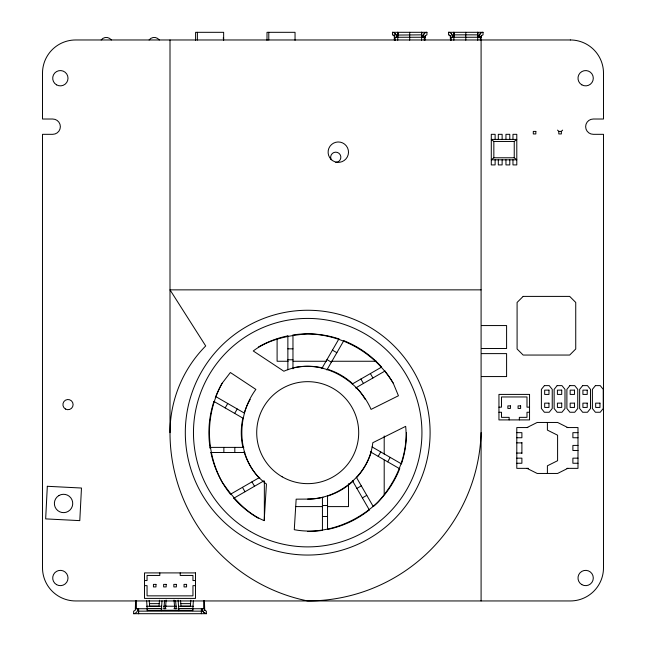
<?xml version="1.0" encoding="UTF-8"?>
<svg xmlns="http://www.w3.org/2000/svg" width="646" height="646" viewBox="0 0 646 646"><rect width="100%" height="100%" fill="white"/><g stroke="black" fill="none" stroke-linecap="round" stroke-linejoin="round"><path stroke-width="0.97" d="M178.829 610.268L178.11 600.134M195.601 40.383L195.601 32.316L223.645 32.316L223.645 40.327M267 40.383L267 32.316L295.044 32.316L295.044 40.327M397.758 40.262L397.774 32.3L397.766 35.732L397.774 32.3L397.758 33.632M397.766 37.266L397.766 35.296M409.709 32.316L409.693 40.205M421.644 34.852L421.644 35.732L421.628 34.852L397.75 35.062M421.644 33.632L421.644 32.3L421.644 37.266M453.872 35.062L453.855 32.3L453.855 40.262M453.872 32.3L453.872 35.732M453.872 37.266L453.872 35.296M465.806 32.316L465.79 40.205M477.741 34.852L477.741 35.732L477.725 34.852L453.855 34.852L453.855 35.732M477.725 33.632L477.725 32.3L477.741 37.266M159.481 600.207L159.021 606.19L149.63 606.19L149.178 600.409M161.984 600.845L161.379 610.704L161.379 608.734L161.435 610.268M164.536 600.82L163.931 608.734L165.457 608.734L166.127 600.11M190.845 600.207L190.384 606.19L180.993 606.19L180.549 600.409M193.348 600.845L192.742 610.704M307.698 499.083C339.182 499.011 369.262 474.414 372.807 442.72L405.672 426.344C408.482 454.34 396.386 482.134 377.563 502.523C355.526 523.002 324.413 535.34 294.277 529.696L296.159 499.164L307.698 499.083A66.433 66.433 0 0 0 323.032 497.291M424.995 40.23L425.294 35.732L426.941 34.852L426.925 32.3L425.835 32.526A5.015 5.015 0 0 0 422.694 37.266L424.18 33.632M424.995 37.266L425.278 35.732L424.995 37.266L394.391 37.266L394.108 35.732L395.231 33.632L396.337 35.296M480.277 33.632L478.799 37.266A5.015 5.015 0 0 1 481.932 32.526L483.038 32.3L448.558 32.3L448.574 34.852L450.222 35.732L450.496 40.23M481.092 600.95L481.092 37.266L481.375 35.732L483.038 34.852L483.022 32.3M481.092 37.266L481.391 35.732L481.092 37.266L450.488 37.266M422.702 37.266L423.073 35.296M478.799 37.266L479.171 35.296M222.135 383.256C205.218 414.086 205.218 451.223 222.135 482.061C232.94 497.816 246.231 513.086 264.182 520.66L266.435 484.007C236.807 462.375 234.805 417.776 255.873 389.409L230.372 372.516L222.135 383.256A98.806 98.806 0 0 0 215.312 397.637M225.179 407.917L227.731 403.5M234.676 413.4L237.227 408.983M321.958 368.301L338.875 338.988M326.876 369.98L343.793 340.684M378.176 456.334L380.728 451.917M387.673 461.809L390.216 457.392M557.53 130.112L558.806 131.388L558.806 133.94L561.358 133.94L561.358 131.388L562.634 130.112M493.843 157.777L491.291 159.812L516.792 159.812L514.24 157.777L493.843 157.777L493.843 141.458L491.291 139.415L516.792 139.415L514.24 141.458L493.843 141.458M393.269 383.256C375.027 353.184 342.865 334.62 307.698 333.853C288.649 335.331 268.784 339.207 253.248 350.964L283.869 371.24C317.412 356.398 357.036 376.965 371.07 409.402L398.445 395.756L393.269 383.256A98.806 98.806 0 0 0 384.855 370.933M352.223 384.047L381.536 367.13M355.639 387.963L384.943 371.046M231.316 493.77L259.757 477.346M233.868 498.187L264.044 480.761M356.899 488.4L361.316 485.849M362.374 497.888L366.791 495.345M526.991 427.555L537.189 422.46L557.595 422.46L567.794 427.555M567.794 468.358L557.595 473.453L537.189 473.453L526.991 468.358M135.579 600.893L135.297 610.268L133.649 611.148L133.649 613.7L134.739 613.474A5.015 5.015 0 0 0 137.873 608.734M393.107 35.062L392.461 34.852L392.461 32.3L426.941 32.3M223.088 38.049L223.645 38.049M558.806 131.388L561.358 131.388M481.092 289.86L170.003 289.86L205.703 345.957A123.128 123.128 0 0 0 170.003 432.658A171.691 171.691 0 0 0 307.698 600.95A173.475 173.475 0 0 0 481.092 432.658M481.432 325.56L506.593 325.56L506.593 348.509L481.432 348.509M287.866 348.824L292.969 348.824M481.432 353.612L506.593 353.612L506.593 376.561L481.432 376.561M287.866 359.782L292.969 359.782M288.148 361.259L277.102 361.259L277.102 339.15M293.171 361.259L326.319 361.259M331.341 361.259L376.545 361.259M498.946 407.158L501.498 407.158L501.498 396.959L526.991 396.959L526.991 407.158L529.542 407.158M498.946 412.253L501.498 412.253L501.498 417.356L509.145 417.356L509.145 419.908M529.542 412.253L526.991 412.253L526.991 417.356L519.344 417.356L519.344 419.908M527.83 427.555L516.792 427.555L516.792 468.358L528.493 468.358M566.954 427.555L577.992 427.555L577.992 468.358L566.954 468.358M516.792 432.658L521.895 432.658L521.895 437.754L516.792 437.754M577.992 432.658L572.889 432.658L572.889 437.754L577.992 437.754M516.792 442.857L521.895 442.857M577.992 445.409L572.889 445.409L572.889 450.504L577.992 450.504M210.007 447.387L243.833 447.387M210.992 452.491L244.834 452.491M516.792 453.056L521.895 453.056M516.792 458.151L521.895 458.151L521.895 463.255L516.792 463.255M577.992 458.151L572.889 458.151L572.889 463.255L577.992 463.255M322.435 505.527L327.538 505.527M295.941 506.601L322.717 506.601M327.675 506.601L348.501 506.601L348.501 483.741M322.435 516.493L327.538 516.493M144.502 580.552L147.054 580.552L147.054 575.449L159.804 575.449L159.804 572.905M195.504 580.552L192.952 580.552L192.952 575.449L180.202 575.449L180.202 572.905M144.502 585.647L147.054 585.647L147.054 595.854L192.952 595.854L192.952 585.647L195.504 585.647M149.428 603.639L159.215 603.639M180.791 603.639L190.578 603.639M165.659 606.19L176.463 606.255M146.666 606.255L161.565 606.255M163.551 606.255L166.531 606.255M178.449 606.255L193.34 606.255M146.981 608.467L161.993 608.467M163.995 608.467L165.998 608.467M174.008 608.467L177.012 608.467M179.015 608.467L193.033 608.467M178.627 608.734L178.829 610.704M133.649 613.7L206.365 613.7L206.365 611.148L204.709 610.268L204.419 608.734L192.742 608.734L192.742 610.268L147.264 610.268L146.658 600.845M138.64 611.148L201.366 611.148M448.558 32.3L449.027 32.316M392.461 32.3L393.567 32.526A5.015 5.015 0 0 1 396.684 37.266L396.329 35.296M206.365 613.7L203.603 612.368L202.125 608.734M449.018 32.316L449.664 32.526A5.015 5.015 0 0 1 452.798 37.266L451.32 33.632M332.44 350.14L336.857 352.684M326.957 359.628L331.374 362.18M372.056 446.911L401.368 463.836M370.376 451.829L399.672 468.746M215.724 396.563L244.156 412.98M214.036 401.481L243.34 418.398M449.196 35.062L450.205 35.732M393.099 35.062L394.125 35.732M370.384 373.566L372.936 377.983M360.888 379.04L363.44 383.458M356.309 477.184L373.226 506.488M352.393 480.6L369.31 509.896M251.956 481.851L254.508 486.268M242.468 487.334L245.012 491.751M204.427 608.734L204.709 610.268L204.427 600.893M202.497 610.704L202.133 608.734A5.015 5.015 0 0 0 205.266 613.474M175.615 600.82L176.277 608.734L174.751 608.734L174.032 600.11M203.676 600.74L203.684 608.734M136.322 600.715L136.33 608.734M135.579 600.715L135.579 608.734L147.264 608.734L147.264 610.704M547.396 422.46L547.396 430.107L557.595 435.202L557.595 460.703L547.396 465.806L547.396 473.453M521.895 442.526L521.895 453.387M514.24 141.458L514.24 157.777M512.972 139.415L512.972 134.32L516.792 134.32L516.792 164.916L512.972 164.916L512.972 159.812M509.783 139.415L509.783 134.32L505.955 134.32L505.955 139.415M509.783 159.812L509.783 164.916L505.955 164.916L505.955 159.812M502.128 139.415L502.128 134.32L498.308 134.32L498.308 139.415M502.128 159.812L502.128 164.916L498.308 164.916L498.308 159.812M495.119 139.415L495.119 134.32L491.291 134.32L491.291 164.916L495.119 164.916L495.119 159.812M480.341 37.266L480.341 40.262M477.725 32.3L477.725 40.262M451.239 37.266L451.239 40.262M424.244 37.266L424.244 40.262M421.628 32.3L421.628 40.262M395.142 37.266L395.142 40.262M384.2 435.953L384.2 454.081M384.2 460.13L384.2 494.368M327.538 495.522L327.538 529.365M322.435 497.517L322.435 530.35M292.969 335.952L292.969 368.793M287.866 335.952L287.866 369.795M268.784 32.316L268.784 40.044M264.351 481.278L264.351 520.555M234.829 447.387L234.829 452.491M223.863 447.387L223.863 452.491M201.366 608.734L201.366 613.7M197.385 32.316L197.385 40.044M170.003 39.971L170.003 432.658M138.64 608.734L138.64 613.7M138.43 608.734L138.43 613.7M331.333 159.812A5.103 5.103 0 0 1 334.006 152.472A5.103 5.103 0 0 1 340.773 156.38A5.103 5.103 0 0 1 335.75 162.364M371.345 451.691A66.433 66.433 0 0 1 356.665 477.547M353.297 480.963A66.433 66.433 0 0 1 327.659 496.015M259.393 478.25A66.433 66.433 0 0 1 244.059 451.691M242.848 447.048A66.433 66.433 0 0 1 242.848 418.261M244.341 412.697A66.433 66.433 0 0 1 250.172 399.438M293.308 367.808A66.433 66.433 0 0 1 323.032 368.018M327.659 369.294A66.433 66.433 0 0 1 352.595 383.692M356.665 387.762A66.433 66.433 0 0 1 365.232 399.438M406.504 432.658A98.806 98.806 0 0 1 401.432 463.917M399.729 468.608A98.806 98.806 0 0 1 373.243 506.593M369.423 509.807A98.806 98.806 0 0 1 327.49 529.462M322.58 530.334A98.806 98.806 0 0 1 307.698 531.464M258.295 518.221A98.806 98.806 0 0 1 233.763 498.195M230.549 494.376A98.806 98.806 0 0 1 210.895 452.45M210.176 448.518A98.806 98.806 0 0 1 213.971 401.392M258.295 347.088A98.806 98.806 0 0 1 287.906 335.855M292.824 334.975A98.806 98.806 0 0 1 338.964 338.924M343.656 340.628A98.806 98.806 0 0 1 381.641 367.114M394.399 39.81A6.403 6.387 0.2 0 1 395.166 40.496M101.156 39.971A6.371 6.371 0 0 1 111.354 39.971M149.097 39.971A6.371 6.371 0 0 1 159.296 39.971M47.319 486.293L45.664 518.891L79.789 520.628L81.477 488.029L47.319 486.293M544.408 385.622L541.388 389.368L541.388 408.506L544.408 412.253L549.221 412.253L552.241 408.506L552.241 389.368L549.221 385.622L544.408 385.622M557.159 385.622L554.139 389.368L554.139 408.506L557.159 412.253L561.972 412.253L564.992 408.506L564.992 389.368L561.972 385.622L557.159 385.622M569.909 385.622L566.889 389.368L566.889 408.506L569.909 412.253L574.722 412.253L577.742 408.506L577.742 389.368L574.722 385.622L569.909 385.622M582.66 385.622L579.64 389.368L579.64 408.506L582.66 412.253L587.472 412.253L590.492 408.506L590.492 389.368L587.472 385.622L582.66 385.622M595.41 385.622L592.39 389.368L592.39 408.506L595.41 412.253L600.223 412.253L603.243 408.506L603.243 389.368L600.223 385.622L595.41 385.622M523.155 296.401L517.091 302.457L517.091 348.985L523.155 355.05L569.683 355.05L575.739 348.985L575.739 302.457L569.683 296.401L523.155 296.401M58.964 495.514L57.066 496.968A9.181 9.181 0 0 0 68.145 511.414L70.051 509.952A9.181 9.181 0 0 0 58.964 495.514M570.345 39.971L75.655 39.971A33.148 33.148 0 0 0 42.507 73.119L42.507 119.017L52.706 119.017A7.647 7.647 0 0 1 60.361 126.664A7.647 7.647 0 0 1 52.706 134.32L42.507 134.32L42.507 567.802A33.148 33.148 0 0 0 75.655 600.95L570.345 600.95A33.148 33.148 0 0 0 603.493 567.802L603.493 134.32L593.294 134.32A7.647 7.647 0 0 1 585.639 126.664A7.647 7.647 0 0 1 593.294 119.017L603.493 119.017L603.493 73.119A33.148 33.148 0 0 0 570.345 39.971M535.841 131.404L533.289 131.404L533.289 133.948L535.841 133.948L535.841 131.404M548.971 390.136L544.675 390.136L544.675 394.431L548.971 394.431L548.971 390.136M561.721 390.136L557.417 390.136L557.417 394.431L561.721 394.431L561.721 390.136M574.472 390.136L570.168 390.136L570.168 394.431L574.472 394.431L574.472 390.136M587.222 390.136L582.918 390.136L582.918 394.431L587.222 394.431L587.222 390.136M529.542 394.407L498.946 394.407L498.946 419.908L529.542 419.908L529.542 394.407M548.971 403.136L544.675 403.136L544.675 407.44L548.971 407.44L548.971 403.136M561.721 403.136L557.417 403.136L557.417 407.44L561.721 407.44L561.721 403.136M574.472 403.136L570.168 403.136L570.168 407.44L574.472 407.44L574.472 403.136M587.222 403.136L582.918 403.136L582.918 407.44L587.222 407.44L587.222 403.136M599.972 403.136L595.669 403.136L595.669 407.44L599.972 407.44L599.972 403.136M510.421 405.882L507.869 405.882L507.869 408.433L510.421 408.433L510.421 405.882M520.619 405.882L518.068 405.882L518.068 408.433L520.619 408.433L520.619 405.882M195.504 572.905L144.502 572.905L144.502 598.398L195.504 598.398L195.504 572.905M155.977 584.38L153.433 584.38L153.433 586.923L155.977 586.923L155.977 584.38M166.184 584.38L163.632 584.38L163.632 586.923L166.184 586.923L166.184 584.38M176.382 584.38L173.831 584.38L173.831 586.923L176.382 586.923L176.382 584.38M186.581 584.38L184.029 584.38L184.029 586.923L186.581 586.923L186.581 584.38M394.407 40.222L394.407 37.266L394.399 40.23M65.456 409.023A5.103 5.103 0 0 0 73.111 404.606A5.103 5.103 0 0 0 65.456 400.189A5.103 5.103 0 0 0 65.456 409.023M581.82 584.63A7.647 7.647 0 0 0 593.294 578A7.647 7.647 0 0 0 581.82 571.379A7.647 7.647 0 0 0 581.82 584.63M581.82 84.844A7.647 7.647 0 0 0 593.294 78.214A7.647 7.647 0 0 0 581.82 71.593A7.647 7.647 0 0 0 581.82 84.844M56.533 84.844A7.647 7.647 0 0 0 68.008 78.214A7.647 7.647 0 0 0 56.533 71.593A7.647 7.647 0 0 0 56.533 84.844M56.533 584.63A7.647 7.647 0 0 0 68.008 578A7.647 7.647 0 0 0 56.533 571.379A7.647 7.647 0 0 0 56.533 584.63M246.506 538.651A122.393 122.393 0 0 0 430.099 432.658A122.393 122.393 0 0 0 246.506 326.658A122.393 122.393 0 0 0 246.506 538.651M250.583 531.585A114.237 114.237 0 0 0 421.935 432.658A114.237 114.237 0 0 0 250.583 333.724A114.237 114.237 0 0 0 250.583 531.585M282.205 476.821A51.002 51.002 0 0 0 358.7 432.658A51.002 51.002 0 0 0 282.205 388.488A51.002 51.002 0 0 0 282.205 476.821M331.091 159.376A10.199 10.199 0 0 0 348.154 154.806A10.199 10.199 0 0 0 335.662 142.314A10.199 10.199 0 0 0 331.091 159.376"/></g></svg>
